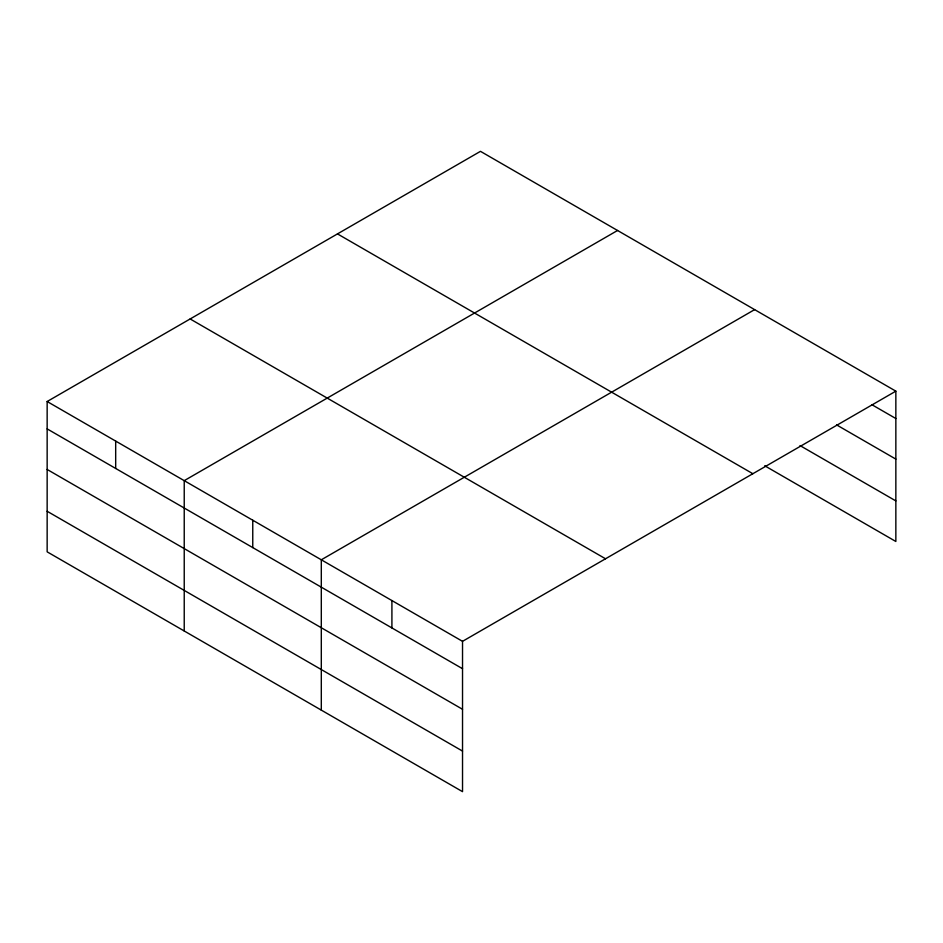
<?xml version="1.0" encoding="UTF-8"?>
<svg xmlns="http://www.w3.org/2000/svg" width="943" height="943" viewBox="0 0 943 943"><rect width="100%" height="100%" fill="white"/><g stroke="black" fill="none" stroke-linecap="round" stroke-linejoin="round"><path stroke-width="1.41" d="M895.85 391.156L480.47 151.34L47.15 401.518L47.15 551.844L462.53 791.66L462.53 641.334L895.85 391.156L895.85 541.482L764.714 465.771M617.547 230.481L184.227 480.659L184.227 630.985M754.624 309.622L321.304 559.8L321.304 710.126M871.886 404.7L895.85 418.527M836.582 424.892L895.85 459.111M800.018 445.579L895.85 500.91M337.476 233.899L752.856 473.716M190.144 318.958L605.524 558.775M47.15 401.518L462.53 641.334M47.15 428.888L462.53 668.705M47.15 469.461L462.53 709.277M47.15 511.271L462.53 751.088M391.911 600.561L391.911 627.944M252.759 520.23L252.759 547.6M115.683 441.088L115.683 468.459"/></g></svg>
